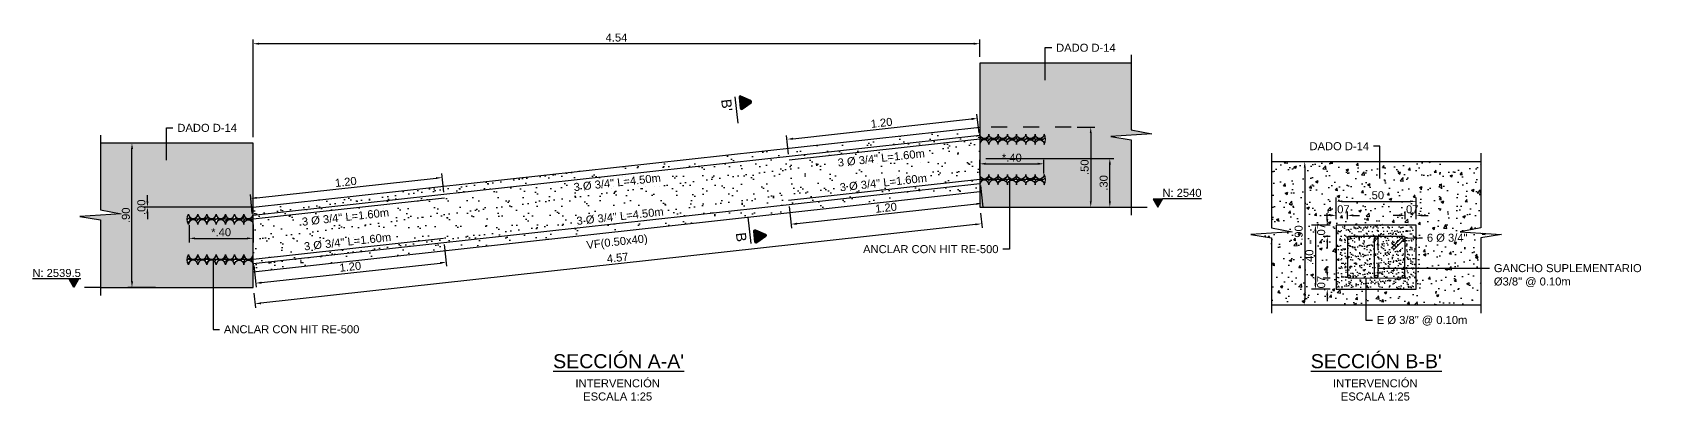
# Model space of a CAD drawing. Header units: millimetres. Extents: x 569 to 667, y -103 to 12.
# Drawn here: x 646.31 to 656.42, y -98.51 to -96.21 of the extents above; entities that cross this region are included whole.
import ezdxf
from ezdxf.enums import TextEntityAlignment as Align

# ---------------------------------------------------------------- set-up
doc = ezdxf.new("R2010")
doc.units = ezdxf.units.MM
doc.header["$LTSCALE"] = 0.0003
doc.header["$PDMODE"] = 2
doc.header["$PDSIZE"] = -3
doc.linetypes.add('HIDDEN', pattern=[9.525, 6.35, -3.175])
for name, color, linetype in [('EE-2', 4, 'Continuous'), ('EE-REFUERZO', 210, 'Continuous'), ('EE-TEXTO 1', 4, 'Continuous'), ('EE-TEXTO 2', 2, 'Continuous'), ('P1', 1, 'Continuous'), ('SIM-ACHURADO', 8, 'Continuous'), ('SIM-CONCRETO', 4, 'Continuous'), ('SIM-COTAS', 1, 'Continuous'), ('SIM-OCULTAS', 8, 'HIDDEN'), ('SIM-REFUERZO', 6, 'Continuous')]:
    doc.layers.add(name, color=color, linetype=linetype)
doc.styles.add('ARIAL EE', font='arial.ttf')
doc.dimstyles.new('RE - STANDAR', dxfattribs={"dimtxt": 0.002, "dimasz": 0.0015, "dimexe": 0.001, "dimexo": 0.0015, "dimgap": 0.0005, "dimtad": 1, "dimzin": 4, "dimdsep": 46, "dimtxsty": 'ARIAL EE', "dimcen": 0, "dimclrd": 1, "dimclre": 1, "dimclrt": 2, "dimadec": 0, "dimazin": 0, "dimtfac": 1, "dimtix": 1, "dimtofl": 0, "dimtmove": 1, "dimatfit": 2, "dimfxl": 0.0015, "dimtolj": 1, "dimtzin": 4, "dimlwd": -1, "dimlwe": -1, "dimarcsym": 2})

# ---------------------------------------------------------------- blocks, each defined once
blk = doc.blocks.new('*D101')
at = {"layer": 'DEFPOINTS', "color": 0, "transparency": 16777216}
for p in [(648.884, -97.496), (647.694, -97.627), (648.9, -97.643)]:
    blk.add_point(p, dxfattribs=at)
at = {"layer": 'SIM-COTAS', "color": 1, "transparency": 16777216}
for p, q in [((648.888, -97.533), (648.903, -97.668)), ((647.698, -97.664), (647.713, -97.799)), ((647.747, -97.77), (648.863, -97.648))]:
    blk.add_line(p, q, dxfattribs=at)
for points in [[(648.862, -97.641), (648.863, -97.654), (648.9, -97.643)], [(647.746, -97.764), (647.748, -97.777), (647.71, -97.774)]]:
    blk.add_solid(points, dxfattribs=at)
at = {"layer": 'SIM-COTAS', "color": 2, "transparency": 16777216, "insert": (648.301, -97.671), "char_height": 0.05, "attachment_point": 5, "rotation": 6.2848, "style": 'ARIAL EE'}
blk.add_mtext('\\A1;1.20', dxfattribs=at)
blk = doc.blocks.new('*D102')
at = {"layer": 'DEFPOINTS', "color": 0, "transparency": 16777216}
for p in [(648.875, -97.114), (648.889, -97.243), (647.694, -97.375)]:
    blk.add_point(p, dxfattribs=at)
at = {"layer": 'SIM-COTAS', "color": 1, "transparency": 16777216}
for p, q in [((648.885, -97.206), (648.872, -97.089)), ((647.717, -97.241), (648.837, -97.118)), ((647.689, -97.338), (647.677, -97.22))]:
    blk.add_line(p, q, dxfattribs=at)
for points in [[(648.837, -97.112), (648.838, -97.124), (648.875, -97.114)], [(647.716, -97.235), (647.717, -97.247), (647.679, -97.245)]]:
    blk.add_solid(points, dxfattribs=at)
at = {"layer": 'SIM-COTAS', "color": 2, "transparency": 16777216, "insert": (648.273, -97.142), "char_height": 0.05, "attachment_point": 5, "rotation": 6.2776, "style": 'ARIAL EE'}
blk.add_mtext('\\A1;1.20', dxfattribs=at)
blk = doc.blocks.new('*D103')
at = {"layer": 'DEFPOINTS', "color": 0, "transparency": 16777216}
for p in [(652.234, -97.127), (651.038, -97.258), (652.25, -97.275)]:
    blk.add_point(p, dxfattribs=at)
at = {"layer": 'SIM-COTAS', "color": 1, "transparency": 16777216}
for p, q in [((652.238, -97.164), (652.253, -97.3)), ((651.042, -97.296), (651.057, -97.431)), ((651.092, -97.402), (652.213, -97.279))]:
    blk.add_line(p, q, dxfattribs=at)
for points in [[(652.212, -97.273), (652.213, -97.285), (652.25, -97.275)], [(651.091, -97.396), (651.092, -97.409), (651.054, -97.406)]]:
    blk.add_solid(points, dxfattribs=at)
at = {"layer": 'SIM-COTAS', "color": 2, "transparency": 16777216, "insert": (651.648, -97.303), "char_height": 0.05, "attachment_point": 5, "rotation": 6.2776, "style": 'ARIAL EE'}
blk.add_mtext('\\A1;1.20', dxfattribs=at)
blk = doc.blocks.new('*D104')
at = {"layer": 'DEFPOINTS', "color": 0, "transparency": 16777216}
for p in [(652.219, -96.745), (652.234, -96.875), (651.043, -97.006)]:
    blk.add_point(p, dxfattribs=at)
at = {"layer": 'SIM-COTAS', "color": 1, "transparency": 16777216}
for p, q in [((651.066, -96.872), (652.182, -96.749)), ((652.229, -96.838), (652.216, -96.72)), ((651.039, -96.969), (651.026, -96.852))]:
    blk.add_line(p, q, dxfattribs=at)
for points in [[(652.181, -96.743), (652.183, -96.756), (652.219, -96.745)], [(651.066, -96.866), (651.067, -96.878), (651.029, -96.876)]]:
    blk.add_solid(points, dxfattribs=at)
at = {"layer": 'SIM-COTAS', "color": 2, "transparency": 16777216, "insert": (651.62, -96.773), "char_height": 0.05, "attachment_point": 5, "rotation": 6.2848, "style": 'ARIAL EE'}
blk.add_mtext('\\A1;1.20', dxfattribs=at)
blk = doc.blocks.new('*D105')
at = {"layer": 'DEFPOINTS', "color": 0, "transparency": 16777216}
for p in [(647.294, -97.375), (647.694, -97.375), (647.694, -97.494)]:
    blk.add_point(p, dxfattribs=at)
at = {"layer": 'SIM-COTAS', "color": 1, "transparency": 16777216}
for p, q in [((647.294, -97.412), (647.294, -97.519)), ((647.331, -97.494), (647.656, -97.494)), ((647.694, -97.412), (647.694, -97.519))]:
    blk.add_line(p, q, dxfattribs=at)
for points in [[(647.331, -97.488), (647.331, -97.5), (647.294, -97.494)], [(647.656, -97.488), (647.656, -97.5), (647.694, -97.494)]]:
    blk.add_solid(points, dxfattribs=at)
at = {"layer": 'SIM-COTAS', "color": 2, "transparency": 16777216, "insert": (647.494, -97.456), "char_height": 0.05, "attachment_point": 5, "style": 'ARIAL EE'}
blk.add_mtext('\\A1;*.40', dxfattribs=at)
blk = doc.blocks.new('*D106')
at = {"layer": 'DEFPOINTS', "color": 0, "transparency": 16777216}
for p in [(652.634, -97.029), (652.234, -97.127), (652.634, -97.127)]:
    blk.add_point(p, dxfattribs=at)
at = {"layer": 'SIM-COTAS', "color": 1, "transparency": 16777216}
for p, q in [((652.234, -97.089), (652.234, -97.004)), ((652.271, -97.029), (652.596, -97.029)), ((652.634, -97.089), (652.634, -97.004))]:
    blk.add_line(p, q, dxfattribs=at)
for points in [[(652.271, -97.022), (652.271, -97.035), (652.234, -97.029)], [(652.596, -97.022), (652.596, -97.035), (652.634, -97.029)]]:
    blk.add_solid(points, dxfattribs=at)
at = {"layer": 'SIM-COTAS', "color": 2, "transparency": 16777216, "insert": (652.434, -96.991), "char_height": 0.05, "attachment_point": 5, "style": 'ARIAL EE'}
blk.add_mtext('\\A1;*.40', dxfattribs=at)
blk = doc.blocks.new('*D107')
at = {"layer": 'DEFPOINTS', "color": 0, "transparency": 16777216}
for p in [(652.805, -96.8), (652.805, -97.3), (652.927, -97.3)]:
    blk.add_point(p, dxfattribs=at)
at = {"layer": 'SIM-COTAS', "color": 1, "transparency": 16777216}
for p, q in [((652.843, -96.8), (652.952, -96.8)), ((652.927, -96.837), (652.927, -97.262)), ((652.843, -97.3), (652.952, -97.3))]:
    blk.add_line(p, q, dxfattribs=at)
for points in [[(652.921, -96.837), (652.933, -96.837), (652.927, -96.8)], [(652.921, -97.262), (652.933, -97.262), (652.927, -97.3)]]:
    blk.add_solid(points, dxfattribs=at)
at = {"layer": 'SIM-COTAS', "color": 2, "transparency": 16777216, "insert": (652.889, -97.05), "char_height": 0.05, "attachment_point": 5, "rotation": 90, "style": 'ARIAL EE'}
blk.add_mtext('\\A1;.50', dxfattribs=at)
blk = doc.blocks.new('*D108')
at = {"layer": 'DEFPOINTS', "color": 0, "transparency": 16777216}
for p in [(647.034, -97.3), (647.122, -97.3), (647.694, -97.3)]:
    blk.add_point(p, dxfattribs=at)
at = {"layer": 'SIM-COTAS', "color": 1, "transparency": 16777216}
for p, q in [((647.084, -97.3), (647.009, -97.3)), ((647.656, -97.3), (647.009, -97.3)), ((647.034, -97.262), (647.034, -97.225)), ((647.034, -97.337), (647.034, -97.375))]:
    blk.add_line(p, q, dxfattribs=at)
for points in [[(647.027, -97.262), (647.04, -97.262), (647.034, -97.3)], [(647.027, -97.337), (647.04, -97.337), (647.034, -97.3)]]:
    blk.add_solid(points, dxfattribs=at)
at = {"layer": 'SIM-COTAS', "color": 2, "transparency": 16777216, "insert": (646.996, -97.3), "char_height": 0.05, "attachment_point": 5, "rotation": 90, "style": 'ARIAL EE'}
blk.add_mtext('\\A1;.00', dxfattribs=at)
blk = doc.blocks.new('*D109')
at = {"layer": 'DEFPOINTS', "color": 0, "transparency": 16777216}
for p in [(646.937, -96.9), (647.122, -96.9), (647.122, -97.8)]:
    blk.add_point(p, dxfattribs=at)
at = {"layer": 'SIM-COTAS', "color": 1, "transparency": 16777216}
for p, q in [((647.084, -96.9), (646.912, -96.9)), ((646.937, -97.762), (646.937, -96.937)), ((647.084, -97.8), (646.912, -97.8))]:
    blk.add_line(p, q, dxfattribs=at)
for points in [[(646.931, -96.937), (646.944, -96.937), (646.937, -96.9)], [(646.931, -97.762), (646.944, -97.762), (646.937, -97.8)]]:
    blk.add_solid(points, dxfattribs=at)
at = {"layer": 'SIM-COTAS', "color": 2, "transparency": 16777216, "insert": (646.899, -97.35), "char_height": 0.05, "attachment_point": 5, "rotation": 90, "style": 'ARIAL EE'}
blk.add_mtext('\\A1;.90', dxfattribs=at)
blk = doc.blocks.new('*D110')
at = {"layer": 'DEFPOINTS', "color": 0, "transparency": 16777216}
for p in [(652.234, -96.996), (653.046, -96.996), (652.805, -97.3)]:
    blk.add_point(p, dxfattribs=at)
at = {"layer": 'SIM-COTAS', "color": 1, "transparency": 16777216}
for p, q in [((652.271, -96.996), (653.071, -96.996)), ((653.046, -97.262), (653.046, -97.034)), ((652.843, -97.3), (653.071, -97.3))]:
    blk.add_line(p, q, dxfattribs=at)
for points in [[(653.04, -97.034), (653.053, -97.034), (653.046, -96.996)], [(653.04, -97.262), (653.053, -97.262), (653.046, -97.3)]]:
    blk.add_solid(points, dxfattribs=at)
at = {"layer": 'SIM-COTAS', "color": 2, "transparency": 16777216, "insert": (653.008, -97.148), "char_height": 0.05, "attachment_point": 5, "rotation": 90, "style": 'ARIAL EE'}
blk.add_mtext('\\A1;.30', dxfattribs=at)
blk = doc.blocks.new('*D111')
at = {"layer": 'DEFPOINTS', "color": 0, "transparency": 16777216}
for p in [(652.234, -97.3), (647.694, -97.8), (647.705, -97.903)]:
    blk.add_point(p, dxfattribs=at)
at = {"layer": 'SIM-COTAS', "color": 1, "transparency": 16777216}
for p, q in [((652.238, -97.337), (652.248, -97.428)), ((652.208, -97.407), (647.742, -97.899)), ((647.698, -97.837), (647.708, -97.928))]:
    blk.add_line(p, q, dxfattribs=at)
for points in [[(652.207, -97.401), (652.208, -97.413), (652.245, -97.403)], [(647.741, -97.893), (647.743, -97.905), (647.705, -97.903)]]:
    blk.add_solid(points, dxfattribs=at)
at = {"layer": 'SIM-COTAS', "color": 2, "transparency": 16777216, "insert": (649.971, -97.615), "char_height": 0.05, "attachment_point": 5, "rotation": 6.2848, "style": 'ARIAL EE'}
blk.add_mtext('\\A1;4.57', dxfattribs=at)
blk = doc.blocks.new('NIVEL')
blk.add_hatch(color=256).paths.add_polyline_path([(0, 0), (1.15, 2), (-1.15, 2)])
blk.add_lwpolyline([(1.15, 2), (-1.15, 2), (0, 0)], close=True)
at = {"layer": 'EE-TEXTO 2', "style": 'ARIAL EE'}
blk.add_attdef('NIVEL', (1.15, 2.59), '', height=2, dxfattribs=at)
blk = doc.blocks.new('TÍTULO')
at = {"layer": 'EE-TEXTO 1', "style": 'ARIAL EE'}
blk.add_attdef('%%UVISTAENPLANTA', text='', height=3.5, dxfattribs=at).set_placement((-0.54, 3.5), align=Align.CENTER)
at = {"layer": 'EE-TEXTO 2', "style": 'ARIAL EE'}
for tag, p in [('SUBTITULO', (-0.77, -1.27)), ('ESCALA1:100', (-0.32, -5.15))]:
    blk.add_attdef(tag, text='', height=2, dxfattribs=at).set_placement(p, align=Align.CENTER)
blk = doc.blocks.new('ITEM SECCION PEQ.')
h = blk.add_hatch(color=256)
edge = h.paths.add_edge_path()
edge.add_line((-0.28, 2.84), (-1.64, 0.48))
edge.add_arc((-1.36, 0.32), 0.319, 150, 270)
edge.add_line((-1.36, 0), (1.36, 0))
edge.add_arc((1.36, 0.32), 0.319, 270, 390)
edge.add_line((1.64, 0.48), (0.28, 2.84))
edge.add_arc((0, 2.68), 0.319, 30, 150)
blk.add_lwpolyline([(1.64, 0.48), (0.28, 2.84, 0.57735), (-0.28, 2.84), (-1.64, 0.48, 0.57735), (-1.36, 0), (1.36, 0, 0.57735)], format="xyb", close=True)
at = {"layer": 'EE-2'}
blk.add_line((-1.64, -1), (5.01, -1), dxfattribs=at)
at = {"layer": 'EE-TEXTO 1', "style": 'ARIAL EE', "flags": 4}
blk.add_attdef('X', text='', height=2.5, dxfattribs=at).set_placement((0, -3.25), align=Align.MIDDLE_CENTER)
blk = doc.blocks.new('SECCION B-B')
at = {"layer": 'EE-REFUERZO', "transparency": 33554687}
h = blk.add_hatch(color=256, dxfattribs=at)
h.dxf.hatch_style = 1
edge = h.paths.add_edge_path()
edge.add_arc((653.957, -96.932), 0.00953, 0, 360)
edge = h.paths.add_edge_path()
edge.add_arc((654.126, -96.914), 0.00952, 0, 360)
edge = h.paths.add_edge_path()
edge.add_arc((654.296, -96.895), 0.00952, 0, 360)
edge = h.paths.add_edge_path()
edge.add_arc((654.27, -96.655), 0.00952, 0, 360)
edge = h.paths.add_edge_path()
edge.add_arc((654.1, -96.674), 0.00952, 0, 360)
edge = h.paths.add_edge_path()
edge.add_arc((653.931, -96.693), 0.00953, 0, 360)
at = {"layer": 'SIM-ACHURADO', "transparency": 33554687}
h = blk.add_hatch(dxfattribs=at)
h.set_pattern_fill('AR-CONC', color=256, scale=0.00089, angle=6.2848)
h.set_pattern_definition([(56.28478, (-10.28523, -72.532), (0.1627228, 0.003649456), [0.0169545, -0.1864995]), (1.28478, (-10.28523, -72.532), (-0.049792524, 0.165584945), [0.0135636, -0.14920012]), (106.736225, (-10.27167, -72.53169), (0.112930278, 0.169234394), [0.014409108, -0.158500318]), (52.46898, (-10.29018, -72.48706), (0.24390651, -0.01078196), [0.02543175, -0.27974925]), (102.920338, (-10.26985, -72.48795), (0.18591348, 0.24201575), [0.02161367, -0.23775069]), (357.46893, (-10.29018, -72.48706), (0.18591348, 0.24201575), [0.02034537, -0.22379916]), (27.28478, (-10.26647, -72.49582), (0.144089397, -0.075697457), [0.0169545, -0.1864995]), (332.28478, (-10.26647, -72.49582), (0.03672807, 0.16896338), [0.0135636, -0.1491996]), (77.736225, (-10.25446, -72.50212), (0.180817467, 0.093265923), [0.014409108, -0.158500044]), (43.78478, (-10.28523, -72.531996), (-0.0055057377, 0.0751026315), [0, -0.14739112, 0, -0.1514602, 0, -0.14976475]), (13.78478, (-10.28523, -72.531996), (0.049351645, 0.095135004), [0, -0.08635492, 0, -0.14400022, 0, -0.05708015]), (333.78478, (-10.335337, -72.537514), (0.120508521, 0.008142454), [0, -0.056515, 0, -0.1763268, 0, -0.2339721]), (323.78478, (-10.35781, -72.53999), (0.128565387, 0.036925585), [0, -0.0734695, 0, -0.11709908, 0, -0.1661541])])
h.paths.add_polyline_path([(654.75, -96.602), (654.875, -96.567), (654.618, -96.578), (654.743, -96.539), (654.698, -96.128), (653.398, -96.271), (653.443, -96.683), (653.574, -96.693), (653.32, -96.739), (653.45, -96.746), (653.496, -97.161), (654.796, -97.018)])
h.paths.add_polyline_path([(654.384, -96.965), (653.887, -97.02), (653.843, -96.622), (654.34, -96.568)], flags=16)
h.paths.add_polyline_path([(654.305, -96.893, -0.48003), (654.296, -96.905), (654.129, -96.923, -0.0549), (654.126, -96.923), (653.959, -96.942, -0.48003), (653.947, -96.932), (653.921, -96.695, -0.48003), (653.931, -96.683), (654.098, -96.665, -0.0549), (654.1, -96.665), (654.267, -96.646, -0.48003), (654.279, -96.655)], flags=0)
h.paths.add_polyline_path([(654.014, -96.468), (654.136, -96.454), (654.124, -96.352), (654.003, -96.365)], flags=24)
h.paths.add_polyline_path([(653.81, -96.579), (653.932, -96.565), (653.92, -96.463), (653.799, -96.476)], flags=24)
h.paths.add_polyline_path([(654.238, -96.532), (654.359, -96.518), (654.348, -96.416), (654.226, -96.429)], flags=24)
h.paths.add_polyline_path([(653.812, -96.724), (653.798, -96.603), (653.696, -96.614), (653.709, -96.735)], flags=24)
h.paths.add_polyline_path([(653.848, -97.052), (653.834, -96.931), (653.732, -96.942), (653.745, -97.063)], flags=24)
h.paths.add_polyline_path([(653.756, -96.896), (653.743, -96.775), (653.64, -96.786), (653.654, -96.907)], flags=24)
h = blk.add_hatch(dxfattribs=at)
h.set_pattern_fill('AR-SAND', color=256, scale=0.00089, angle=6.28478)
h.paths.add_polyline_path([(654.34, -96.568), (653.843, -96.622), (653.887, -97.02), (654.384, -96.965)])
h.paths.add_polyline_path([(653.958, -96.942, 0.411471), (653.966, -96.931, 1), (653.947, -96.933, 0.414992)], flags=16)
h.paths.add_polyline_path([(653.921, -96.694, -1), (653.94, -96.692, -1)], flags=16)
h.paths.add_polyline_path([(654.136, -96.913, -1), (654.117, -96.915, -1)], flags=16)
h.paths.add_polyline_path([(654.091, -96.675, -1), (654.11, -96.673, -1)], flags=16)
h.paths.add_polyline_path([(654.279, -96.654, -1), (654.26, -96.656, -1)], flags=16)
h.paths.add_polyline_path([(654.305, -96.894, -1), (654.286, -96.896, -1)], flags=16)
at = {"layer": 'EE-REFUERZO', "transparency": 33554687}
for p, q in [((654.116, -96.915), (654.09, -96.675)), ((654.11, -96.673), (654.119, -96.747)), ((654.262, -96.649), (654.2, -96.727)), ((654.277, -96.661), (654.214, -96.739)), ((654.128, -96.838), (654.137, -96.913))]:
    blk.add_line(p, q, dxfattribs=at)
blk.add_lwpolyline([(654.268, -96.646), (653.93, -96.683, 0.414214), (653.921, -96.694), (653.948, -96.933, 0.414214), (653.958, -96.942), (654.297, -96.904, 0.414214), (654.305, -96.894), (654.279, -96.654, 0.414214)], format="xyb", close=True, dxfattribs=at)
for centre, radius in [((653.931, -96.693), 0.00953), ((654.1, -96.674), 0.00952), ((654.27, -96.655), 0.00952), ((654.296, -96.895), 0.00952), ((653.957, -96.932), 0.00953), ((654.126, -96.914), 0.00952)]:
    blk.add_circle(centre, radius, dxfattribs=at)
for centre, start, end in [((654.1, -96.674), 6.2848, 186.2848), ((654.126, -96.914), 186.2848, 6.2848)]:
    blk.add_arc(centre, 0.0103, start, end, dxfattribs=at)
at = {"layer": 'P1', "transparency": 33554687}
for points in [[(654.692, -96.076), (654.743, -96.539), (654.618, -96.578), (654.875, -96.567), (654.75, -96.602), (654.801, -97.07)], [(653.392, -96.219), (653.443, -96.683), (653.574, -96.693), (653.32, -96.739), (653.45, -96.746), (653.502, -97.213)]]:
    blk.add_lwpolyline(points, dxfattribs=at)
at = {"layer": 'SIM-CONCRETO', "transparency": 33554687}
for p, q in [((653.398, -96.271), (654.698, -96.128)), ((653.496, -97.161), (654.796, -97.018))]:
    blk.add_line(p, q, dxfattribs=at)
at = {"layer": 'SIM-CONCRETO', "color": 7, "transparency": 33554687}
blk.add_lwpolyline([(654.34, -96.568), (653.843, -96.622), (653.887, -97.02), (654.384, -96.965)], close=True, dxfattribs=at)
blk = doc.blocks.new('*D114')
at = {"layer": 'DEFPOINTS', "color": 0, "transparency": 16777216}
for p in [(654.961, -97.263), (654.461, -97.412), (654.961, -97.412)]:
    blk.add_point(p, dxfattribs=at)
at = {"layer": 'SIM-CONCRETO', "color": 1, "transparency": 16777216}
for p, q in [((654.461, -97.374), (654.461, -97.238)), ((654.498, -97.263), (654.923, -97.263)), ((654.961, -97.374), (654.961, -97.238))]:
    blk.add_line(p, q, dxfattribs=at)
for points in [[(654.498, -97.257), (654.498, -97.269), (654.461, -97.263)], [(654.923, -97.257), (654.923, -97.269), (654.961, -97.263)]]:
    blk.add_solid(points, dxfattribs=at)
at = {"layer": 'SIM-CONCRETO', "color": 2, "transparency": 16777216, "insert": (654.711, -97.225), "char_height": 0.05, "attachment_point": 5, "style": 'ARIAL EE'}
blk.add_mtext('\\A1;.50', dxfattribs=at)
blk = doc.blocks.new('*D115')
at = {"layer": 'DEFPOINTS', "color": 0, "transparency": 16777216}
for p in [(654.531, -97.351), (654.461, -97.412), (654.531, -97.412)]:
    blk.add_point(p, dxfattribs=at)
at = {"layer": 'SIM-CONCRETO', "color": 1, "transparency": 16777216}
for p, q in [((654.423, -97.351), (654.386, -97.351)), ((654.461, -97.374), (654.461, -97.326)), ((654.531, -97.374), (654.531, -97.326)), ((654.568, -97.351), (654.606, -97.351))]:
    blk.add_line(p, q, dxfattribs=at)
for points in [[(654.423, -97.344), (654.423, -97.357), (654.461, -97.351)], [(654.568, -97.344), (654.568, -97.357), (654.531, -97.351)]]:
    blk.add_solid(points, dxfattribs=at)
at = {"layer": 'SIM-CONCRETO', "color": 2, "transparency": 16777216, "insert": (654.496, -97.313), "char_height": 0.05, "attachment_point": 5, "style": 'ARIAL EE'}
blk.add_mtext('\\A1;.07', dxfattribs=at)
blk = doc.blocks.new('*D116')
at = {"layer": 'DEFPOINTS', "color": 0, "transparency": 16777216}
for p in [(654.891, -97.351), (654.891, -97.412), (654.961, -97.412)]:
    blk.add_point(p, dxfattribs=at)
at = {"layer": 'SIM-CONCRETO', "color": 1, "transparency": 16777216}
for p, q in [((654.853, -97.351), (654.816, -97.351)), ((654.891, -97.374), (654.891, -97.326)), ((654.961, -97.374), (654.961, -97.326)), ((654.998, -97.351), (655.036, -97.351))]:
    blk.add_line(p, q, dxfattribs=at)
for points in [[(654.853, -97.344), (654.853, -97.357), (654.891, -97.351)], [(654.998, -97.344), (654.998, -97.357), (654.961, -97.351)]]:
    blk.add_solid(points, dxfattribs=at)
at = {"layer": 'SIM-CONCRETO', "color": 2, "transparency": 16777216, "insert": (654.926, -97.313), "char_height": 0.05, "attachment_point": 5, "style": 'ARIAL EE'}
blk.add_mtext('\\A1;.07', dxfattribs=at)
blk = doc.blocks.new('*D117')
at = {"layer": 'DEFPOINTS', "color": 0, "transparency": 16777216}
for p in [(654.405, -97.482), (654.461, -97.412), (654.461, -97.482)]:
    blk.add_point(p, dxfattribs=at)
at = {"layer": 'SIM-CONCRETO', "color": 1, "transparency": 16777216}
for p, q in [((654.405, -97.374), (654.405, -97.337)), ((654.423, -97.412), (654.38, -97.412)), ((654.423, -97.482), (654.38, -97.482)), ((654.405, -97.519), (654.405, -97.557))]:
    blk.add_line(p, q, dxfattribs=at)
for points in [[(654.398, -97.374), (654.411, -97.374), (654.405, -97.412)], [(654.398, -97.519), (654.411, -97.519), (654.405, -97.482)]]:
    blk.add_solid(points, dxfattribs=at)
at = {"layer": 'SIM-CONCRETO', "color": 2, "transparency": 16777216, "insert": (654.367, -97.447), "char_height": 0.05, "attachment_point": 5, "rotation": 90, "style": 'ARIAL EE'}
blk.add_mtext('\\A1;.07', dxfattribs=at)
blk = doc.blocks.new('*D118')
at = {"layer": 'DEFPOINTS', "color": 0, "transparency": 16777216}
for p in [(654.405, -97.742), (654.461, -97.742), (654.461, -97.812)]:
    blk.add_point(p, dxfattribs=at)
at = {"layer": 'SIM-CONCRETO', "color": 1, "transparency": 16777216}
for p, q in [((654.405, -97.704), (654.405, -97.667)), ((654.423, -97.742), (654.38, -97.742)), ((654.423, -97.812), (654.38, -97.812)), ((654.405, -97.849), (654.405, -97.887))]:
    blk.add_line(p, q, dxfattribs=at)
for points in [[(654.398, -97.704), (654.411, -97.704), (654.405, -97.742)], [(654.398, -97.849), (654.411, -97.849), (654.405, -97.812)]]:
    blk.add_solid(points, dxfattribs=at)
at = {"layer": 'SIM-CONCRETO', "color": 2, "transparency": 16777216, "insert": (654.367, -97.777), "char_height": 0.05, "attachment_point": 5, "rotation": 90, "style": 'ARIAL EE'}
blk.add_mtext('\\A1;.07', dxfattribs=at)
blk = doc.blocks.new('*D119')
at = {"layer": 'DEFPOINTS', "color": 0, "transparency": 16777216}
for p in [(654.461, -97.412), (654.331, -97.812), (654.461, -97.812)]:
    blk.add_point(p, dxfattribs=at)
at = {"layer": 'SIM-CONCRETO', "color": 1, "transparency": 16777216}
for p, q in [((654.423, -97.412), (654.306, -97.412)), ((654.331, -97.449), (654.331, -97.774)), ((654.423, -97.812), (654.306, -97.812))]:
    blk.add_line(p, q, dxfattribs=at)
for points in [[(654.324, -97.449), (654.337, -97.449), (654.331, -97.412)], [(654.324, -97.774), (654.337, -97.774), (654.331, -97.812)]]:
    blk.add_solid(points, dxfattribs=at)
at = {"layer": 'SIM-CONCRETO', "color": 2, "transparency": 16777216, "insert": (654.293, -97.612), "char_height": 0.05, "attachment_point": 5, "rotation": 90, "style": 'ARIAL EE'}
blk.add_mtext('\\A1;.40', dxfattribs=at)
blk = doc.blocks.new('*D120')
at = {"layer": 'DEFPOINTS', "color": 0, "transparency": 16777216}
for p in [(654.22, -97.014), (654.22, -97.909), (654.264, -97.909)]:
    blk.add_point(p, dxfattribs=at)
at = {"layer": 'SIM-CONCRETO', "color": 1, "transparency": 16777216}
for p, q in [((654.258, -97.014), (654.289, -97.014)), ((654.264, -97.052), (654.264, -97.871)), ((654.258, -97.909), (654.289, -97.909))]:
    blk.add_line(p, q, dxfattribs=at)
for points in [[(654.258, -97.052), (654.27, -97.052), (654.264, -97.014)], [(654.258, -97.871), (654.27, -97.871), (654.264, -97.909)]]:
    blk.add_solid(points, dxfattribs=at)
at = {"layer": 'SIM-CONCRETO', "color": 2, "transparency": 16777216, "insert": (654.226, -97.461), "char_height": 0.05, "attachment_point": 5, "rotation": 90, "style": 'ARIAL EE'}
blk.add_mtext('\\A1;.90', dxfattribs=at)
blk = doc.blocks.new('*D136')
at = {"layer": 'DEFPOINTS', "color": 0, "transparency": 16777216}
for p in [(652.234, -96.279), (652.234, -96.4), (647.694, -96.9)]:
    blk.add_point(p, dxfattribs=at)
at = {"layer": 'SIM-COTAS', "color": 1, "transparency": 16777216}
for p, q in [((647.694, -96.862), (647.694, -96.254)), ((647.731, -96.279), (652.196, -96.279)), ((652.234, -96.362), (652.234, -96.254))]:
    blk.add_line(p, q, dxfattribs=at)
for points in [[(647.731, -96.273), (647.731, -96.286), (647.694, -96.279)], [(652.196, -96.273), (652.196, -96.286), (652.234, -96.279)]]:
    blk.add_solid(points, dxfattribs=at)
at = {"layer": 'SIM-COTAS', "color": 2, "transparency": 16777216, "insert": (649.964, -96.241), "char_height": 0.05, "attachment_point": 5, "style": 'ARIAL EE'}
blk.add_mtext('\\A1;4.54', dxfattribs=at)

msp = doc.modelspace()

# ---------------------------------------------------------------- hatches: boundary and pattern name
at = {"layer": 'SIM-ACHURADO', "transparency": 33554687}
h = msp.add_hatch(dxfattribs=at)
h.set_pattern_fill('AR-CONC', color=256, scale=0.00089)
h.paths.add_polyline_path([(647.6935, -96.8997), (646.7402, -96.8997), (646.7402, -97.316), (646.8687, -97.3411), (646.6117, -97.3582), (646.7402, -97.3793), (646.7402, -97.7997), (647.6935, -97.7997), (647.6935, -97.6595, 1), (647.6359, -97.6595, 1), (647.5784, -97.6595, 1), (647.5208, -97.6595, 1), (647.4632, -97.6595, 1), (647.4056, -97.6595, 1), (647.348, -97.6595, 1), (647.2904, -97.6595, -0.2294551), (647.2904, -97.5948, 1), (647.348, -97.5948, 1), (647.4056, -97.5948, 1), (647.4632, -97.5948, 1), (647.5208, -97.5948, 1), (647.5784, -97.5948, 1), (647.6359, -97.5948, 1), (647.6935, -97.5948), (647.6935, -97.4073, 1), (647.6359, -97.4073, 1.0000103), (647.5784, -97.4072, 1.0026283), (647.5208, -97.407, 1), (647.4632, -97.407, 1), (647.4056, -97.407, 1), (647.348, -97.407, 1), (647.2904, -97.407, -0.2294551), (647.2904, -97.3423, 1), (647.348, -97.3423, 1), (647.4056, -97.3423, 1), (647.4632, -97.3423, 1), (647.5208, -97.3423, 1), (647.5784, -97.3423, 1), (647.6359, -97.3423, 1), (647.6935, -97.3423)])
h.paths.add_polyline_path([(653.1801, -96.3997), (652.2335, -96.3997), (652.2335, -96.8428, 1), (652.2911, -96.8428, 1), (652.3487, -96.8428, 1), (652.4063, -96.8428, 1), (652.4639, -96.8428, 1), (652.5215, -96.8428, 1), (652.579, -96.8428, 1), (652.6366, -96.8428, -0.2294551), (652.6366, -96.9075, 1), (652.579, -96.9075, 1), (652.5215, -96.9075, 1), (652.4639, -96.9075, 1), (652.4063, -96.9075, 1), (652.3487, -96.9075, 1), (652.2911, -96.9075, 1), (652.2335, -96.9075), (652.2335, -97.0948, 1), (652.2911, -97.0948, 1), (652.3487, -97.0948, 1), (652.4063, -97.0948, 1), (652.4639, -97.0948, 1), (652.5215, -97.0948, 1), (652.579, -97.0948, 1), (652.6366, -97.0948, -0.2294551), (652.6366, -97.1595, 1), (652.579, -97.1595, 1), (652.5215, -97.1595, 1), (652.4639, -97.1595, 1), (652.4063, -97.1595, 1), (652.3487, -97.1595, 1), (652.2911, -97.1595, 1), (652.2335, -97.1595), (652.2335, -97.2997), (653.1801, -97.2997), (653.1801, -96.8793), (653.0516, -96.8582), (653.3086, -96.8411), (653.1801, -96.816)])
h = msp.add_hatch(dxfattribs=at)
h.set_pattern_fill('AR-SAND', color=256, scale=0.0024)
h.paths.add_polyline_path([(652.2335, -96.85), (647.6935, -97.35), (647.6935, -97.6515), (652.2335, -97.1515)])
h.paths.add_polyline_path([(652.2335, -96.85), (652.2335, -96.7997), (647.6935, -97.2997), (647.6935, -97.35)])
h.paths.add_polyline_path([(652.2335, -97.2021), (652.2335, -97.1515), (647.6935, -97.6515), (647.6935, -97.7021)])
h.paths.add_polyline_path([(651.3407, -97.0752), (651.9093, -97.0126), (651.898, -96.9102), (651.3294, -96.9728)], flags=24)
h.paths.add_polyline_path([(651.3534, -97.2291), (651.9221, -97.1665), (651.9108, -97.0641), (651.3421, -97.1267)], flags=24)
h.paths.add_polyline_path([(647.9935, -97.4438), (648.5621, -97.3812), (648.5508, -97.2788), (647.9822, -97.3414)], flags=24)
h.paths.add_polyline_path([(648.0062, -97.5977), (648.5748, -97.5351), (648.5636, -97.4327), (647.9949, -97.4953)], flags=24)
h.paths.add_polyline_path([(649.7086, -97.4389), (650.2772, -97.3763), (650.2659, -97.2739), (649.6973, -97.3365)], flags=24)
h.paths.add_polyline_path([(649.6912, -97.228), (650.2599, -97.1653), (650.2486, -97.0629), (649.6799, -97.1255)], flags=24)
h = msp.add_hatch(dxfattribs=at)
h.set_pattern_fill('ANSI31', color=256, scale=0.005)
h.set_pattern_definition([(45, (6.830316, 5.197685), (-0.01122532015, 0.01122532015), [])])
h.paths.add_polyline_path([(652.579, -96.8428, -1), (652.5215, -96.8428, -1), (652.4639, -96.8428, -1), (652.4063, -96.8428, -1), (652.3487, -96.8428, -1), (652.2911, -96.8428, -1), (652.2335, -96.8428), (652.2335, -96.9075, -1), (652.2911, -96.9075, -1), (652.3487, -96.9075, -1), (652.4063, -96.9075, -1), (652.4639, -96.9075, -1), (652.5215, -96.9075, -1), (652.579, -96.9075, -1), (652.6366, -96.9075, 0.2294551), (652.6366, -96.8428, -1)])
h = msp.add_hatch(dxfattribs=at)
h.set_pattern_fill('ANSI31', color=256, scale=0.005)
h.set_pattern_definition([(45, (6.830316, 4.94572), (-0.01122532015, 0.01122532015), [])])
h.paths.add_polyline_path([(652.579, -97.0948, -1), (652.5215, -97.0948, -1), (652.4639, -97.0948, -1), (652.4063, -97.0948, -1), (652.3487, -97.0948, -1), (652.2911, -97.0948, -1), (652.2335, -97.0948), (652.2335, -97.1595, -1), (652.2911, -97.1595, -1), (652.3487, -97.1595, -1), (652.4063, -97.1595, -1), (652.4639, -97.1595, -1), (652.5215, -97.1595, -1), (652.579, -97.1595, -1), (652.6366, -97.1595, 0.2294551), (652.6366, -97.0948, -1)])
h = msp.add_hatch(dxfattribs=at)
h.set_pattern_fill('ANSI31', color=256, scale=0.005)
h.set_pattern_definition([(45, (2.290316, 4.698139), (-0.01122532015, 0.01122532015), [])])
h.paths.add_polyline_path([(647.348, -97.3423, 1), (647.4056, -97.3423, 1), (647.4632, -97.3423, 1), (647.5208, -97.3423, 1), (647.5784, -97.3423, 1), (647.6359, -97.3423, 1), (647.6935, -97.3423), (647.6935, -97.407, 1), (647.6359, -97.407, 1), (647.5784, -97.407, 1), (647.5208, -97.407, 1), (647.4632, -97.407, 1), (647.4056, -97.407, 1), (647.348, -97.407, 1), (647.2904, -97.407, -0.2294551), (647.2904, -97.3423, 1)])
h = msp.add_hatch(dxfattribs=at)
h.set_pattern_fill('ANSI31', color=256, scale=0.005)
h.set_pattern_definition([(45, (2.290316, 4.44572), (-0.01122532015, 0.01122532015), [])])
h.paths.add_polyline_path([(647.348, -97.5948, 1), (647.4056, -97.5948, 1), (647.4632, -97.5948, 1), (647.5208, -97.5948, 1), (647.5784, -97.5948, 1), (647.6359, -97.5948, 1), (647.6935, -97.5948), (647.6935, -97.6595, 1), (647.6359, -97.6595, 1), (647.5784, -97.6595, 1), (647.5208, -97.6595, 1), (647.4632, -97.6595, 1), (647.4056, -97.6595, 1), (647.348, -97.6595, 1), (647.2904, -97.6595, -0.2294551), (647.2904, -97.5948, 1)])

# ---------------------------------------------------------------- linework, layer by layer
at = {"layer": 'P1', "transparency": 33554687}
for points in [[(653.1801, -96.3497), (653.1801, -96.816), (653.3086, -96.8411), (653.0516, -96.8582), (653.1801, -96.8793), (653.1801, -97.3497)], [(646.7402, -96.8497), (646.7402, -97.316), (646.8687, -97.3411), (646.6117, -97.3582), (646.7402, -97.3793), (646.7402, -97.8497)]]:
    msp.add_lwpolyline(points, dxfattribs=at)
at = {"layer": 'SIM-CONCRETO', "color": 7, "transparency": 33554687}
for p, q in [((647.6935, -97.2997), (652.2335, -96.7997)), ((647.6935, -97.7021), (652.2335, -97.2021))]:
    msp.add_line(p, q, dxfattribs=at)
at = {"layer": 'SIM-CONCRETO', "transparency": 33554687}
for points in [[(653.1801, -96.3997), (652.2335, -96.3997), (652.2335, -97.2997), (653.1801, -97.2997)], [(646.7402, -97.7997), (647.6935, -97.7997), (647.6935, -96.8997), (646.7402, -96.8997)]]:
    msp.add_lwpolyline(points, dxfattribs=at)
at = {"layer": 'SIM-CONCRETO', "color": 7, "transparency": 33554687}
for points in [[(652.3487, -96.9075, -1), (652.4063, -96.9075, -1), (652.4639, -96.9075, -1), (652.5215, -96.9075, -1), (652.579, -96.9075, -1), (652.6366, -96.9075, 0.2294551), (652.6366, -96.8428, -1), (652.579, -96.8428, -1), (652.5215, -96.8428, -1), (652.4639, -96.8428, -1), (652.4063, -96.8428, -1), (652.3487, -96.8428, -1), (652.2911, -96.8428, -1), (652.2335, -96.8428)], [(652.3487, -96.9075, 1), (652.2911, -96.9075, 1), (652.2335, -96.9075)], [(652.3487, -97.1595, -1), (652.4063, -97.1595, -1), (652.4639, -97.1595, -1), (652.5215, -97.1595, -1), (652.579, -97.1595, -1), (652.6366, -97.1595, 0.2294551), (652.6366, -97.0948, -1), (652.579, -97.0948, -1), (652.5215, -97.0948, -1), (652.4639, -97.0948, -1), (652.4063, -97.0948, -1), (652.3487, -97.0948, -1), (652.2911, -97.0948, -1), (652.2335, -97.0948)], [(652.3487, -97.1595, 1), (652.2911, -97.1595, 1), (652.2335, -97.1595)], [(647.5784, -97.407, 1), (647.5208, -97.407, 1), (647.4632, -97.407, 1), (647.4056, -97.407, 1), (647.348, -97.407, 1), (647.2904, -97.407, -0.2294551), (647.2904, -97.3423, 1), (647.348, -97.3423, 1), (647.4056, -97.3423, 1), (647.4632, -97.3423, 1), (647.5208, -97.3423, 1), (647.5784, -97.3423, 1), (647.6359, -97.3423, 1), (647.6935, -97.3423)], [(647.5784, -97.4073, -1), (647.6359, -97.4073, -1), (647.6935, -97.4073)], [(647.5784, -97.6595, 1), (647.5208, -97.6595, 1), (647.4632, -97.6595, 1), (647.4056, -97.6595, 1), (647.348, -97.6595, 1), (647.2904, -97.6595, -0.2294551), (647.2904, -97.5948, 1), (647.348, -97.5948, 1), (647.4056, -97.5948, 1), (647.4632, -97.5948, 1), (647.5208, -97.5948, 1), (647.5784, -97.5948, 1), (647.6359, -97.5948, 1), (647.6935, -97.5948)], [(647.5784, -97.6595, -1), (647.6359, -97.6595, -1), (647.6935, -97.6595)]]:
    msp.add_lwpolyline(points, format="xyb", dxfattribs=at)
at = {"layer": 'SIM-OCULTAS', "transparency": 33554687}
for p, q in [((652.8054, -96.7997), (652.2335, -96.7997)), ((647.6935, -97.2997), (647.1217, -97.2997)), ((653.1801, -97.2997), (653.3459, -97.2997)), ((646.7402, -97.7997), (646.5744, -97.7997))]:
    msp.add_line(p, q, dxfattribs=at)
at = {"layer": 'SIM-REFUERZO', "transparency": 33554687}
for p, q in [((647.6935, -97.35), (652.2335, -96.85)), ((647.6935, -97.6515), (652.2335, -97.1515))]:
    msp.add_line(p, q, dxfattribs=at)
for points in [[(652.6335, -96.875), (652.2335, -96.8751), (651.0435, -97.0062)], [(652.6335, -97.1268), (652.2335, -97.1268), (651.038, -97.2583)], [(648.8891, -97.2435), (647.6935, -97.375), (647.2935, -97.375)], [(648.8836, -97.4956), (647.6935, -97.6267), (647.2935, -97.6268)]]:
    msp.add_lwpolyline(points, dxfattribs=at)

# ---------------------------------------------------------------- block references
at = {"layer": 'EE-TEXTO 1', "transparency": 33554687}
ref = msp.add_blockref('TÍTULO', (649.9906, -98.3917), dxfattribs=dict(at, xscale=0.025, yscale=0.025, zscale=0.025))
ref.add_attrib('ESCALA1:100', 'ESCALA 1:25', dxfattribs={"layer": 'EE-TEXTO 2', "height": 0.05, "style": 'ARIAL EE'}).set_placement((649.9715, -98.5059), align=Align.CENTER)
ref.add_attrib('SUBTITULO', 'INTERVENCIÓN', dxfattribs={"layer": 'EE-TEXTO 2', "height": 0.05, "style": 'ARIAL EE'}).set_placement((649.9715, -98.4235), align=Align.CENTER)
ref.add_attrib('%%UVISTAENPLANTA', "%%USECCIÓN A-A'", dxfattribs={"height": 0.0875, "style": 'ARIAL EE'}).set_placement((649.9771, -98.3043), align=Align.CENTER)
ref = msp.add_blockref('TÍTULO', (654.7242, -98.3917), dxfattribs=dict(at, xscale=0.025, yscale=0.025, zscale=0.025))
ref.add_attrib('ESCALA1:100', 'ESCALA 1:25', dxfattribs={"layer": 'EE-TEXTO 2', "height": 0.05, "style": 'ARIAL EE'}).set_placement((654.705, -98.5059), align=Align.CENTER)
ref.add_attrib('SUBTITULO', 'INTERVENCIÓN', dxfattribs={"layer": 'EE-TEXTO 2', "height": 0.05, "style": 'ARIAL EE'}).set_placement((654.705, -98.4235), align=Align.CENTER)
ref.add_attrib('%%UVISTAENPLANTA', "%%USECCIÓN B-B'", dxfattribs={"height": 0.0875, "style": 'ARIAL EE'}).set_placement((654.7106, -98.3043), align=Align.CENTER)
at = {"layer": 'SIM-CONCRETO', "transparency": 33554687, "rotation": 353.715220015838}
msp.add_blockref('SECCION B-B', (15.1246, 70.2064), dxfattribs=at)
at = {"layer": 'SIM-COTAS', "transparency": 33554687}
ref = msp.add_blockref('ITEM SECCION PEQ.', (650.7333, -96.6481), dxfattribs=dict(at, xscale=0.025, yscale=0.025, zscale=0.025, rotation=276.284779984165))
ref.add_attrib('X', "B'", dxfattribs={"layer": 'EE-TEXTO 1', "height": 0.0625, "rotation": 276.28478, "style": 'ARIAL EE'}).set_placement((650.6531, -96.6625), align=Align.MIDDLE_CENTER)
at = {"layer": 'SIM-COTAS', "transparency": 33554687, "xscale": 0.025, "yscale": 0.025, "zscale": 0.025}
msp.add_blockref('NIVEL', (653.3459, -97.2997), dxfattribs=at).add_auto_attribs({'NIVEL': '%%UN: 2540'})
at = {"layer": 'SIM-COTAS', "transparency": 33554687}
ref = msp.add_blockref('ITEM SECCION PEQ.', (650.8252, -97.4831), dxfattribs=dict(at, xscale=-0.02499999999999999, yscale=0.02499999999999999, zscale=0.025, rotation=276.2622302261496))
ref.add_attrib('X', 'B', dxfattribs={"layer": 'EE-TEXTO 1', "height": 0.0625, "rotation": 276.26223, "style": 'ARIAL EE'}).set_placement((650.7438, -97.4865), align=Align.MIDDLE_CENTER)
ref = msp.add_blockref('NIVEL', (646.5744, -97.7997), dxfattribs=dict(at, xscale=-0.025, yscale=0.025, zscale=0.025))
ref.add_attrib('NIVEL', '%%UN: 2539.5', (646.3147, -97.735), dxfattribs={"layer": 'EE-TEXTO 2', "height": 0.05, "style": 'ARIAL EE'})

# ---------------------------------------------------------------- texts
at = {"layer": 'SIM-COTAS', "color": 2, "transparency": 33554687, "char_height": 0.05, "width": 1.39251, "style": 'ARIAL EE'}
for s, insert, attachment_point in [('\\A1;DADO D-14', (652.7106, -96.33), 7), ('\\A1;DADO D-14', (647.2206, -96.83), 7), ('\\A1;DADO D-14', (654.6661, -96.9445), 9), ('\\A1;6 %%C {\\H1x;3/4"}', (655.0271, -97.4651), 1), ('\\A1;ANCLAR CON HIT RE-500', (652.3508, -97.5363), 3), ('\\A1;GANCHO SUPLEMENTARIO\\P%%C3/8" @ 0.10m ', (655.4456, -97.6548), 1), ('\\A1;E %%C 3/8" @ 0.10m', (654.7144, -97.9784), 1), ('\\A1;ANCLAR CON HIT RE-500', (647.5116, -98.0363), 1)]:
    msp.add_mtext(s, dxfattribs=dict(at, insert=insert, attachment_point=attachment_point))
at = {"layer": 'SIM-COTAS', "color": 2, "transparency": 33554687, "char_height": 0.05, "attachment_point": 5, "rotation": 6.28478, "style": 'ARIAL EE'}
for s, insert in [('\\A1;3 %%C 3/4" L=1.60m', (651.6181, -96.9931)), ('\\A1;3 %%C 3/4" L=4.50m', (649.9687, -97.1458)), ('\\A1;3 %%C 3/4" L=1.60m', (651.6313, -97.1469)), ('\\A1;3 %%C 3/4" L=1.60m', (648.2709, -97.3616)), ('\\A1;3 %%C 3/4" L=4.50m', (649.9865, -97.3567)), ('\\A1;3 %%C 3/4" L=1.60m', (648.2841, -97.5155)), ('\\A1;VF(0.50x40)', (649.9682, -97.5217))]:
    msp.add_mtext(s, dxfattribs=dict(at, insert=insert))

# ---------------------------------------------------------------- dimensions: what is measured, and where the dimension line sits
at = {"layer": 'SIM-CONCRETO', "transparency": 33554687}
dim = msp.add_linear_dim(base=(654.2638, -97.9087), p1=(654.2203, -97.0141), p2=(654.2203, -97.9087), angle=90, text='.90', dimstyle='RE - STANDAR', dxfattribs=at)
dim.commit()
dim.dimension.update_dxf_attribs({"geometry": '*D120', "text_midpoint": (654.2258, -97.4614)})
for base, p2, picture, middle in [((654.9606, -97.2628), (654.9606, -97.4117), '*D114', (654.7106, -97.2248)), ((654.5306, -97.3507), (654.5306, -97.4117), '*D115', (654.4956, -97.3127))]:
    dim = msp.add_linear_dim(base=base, p1=(654.4606, -97.4117), p2=p2, dimstyle='RE - STANDAR', dxfattribs=at)
    dim.commit()
    dim.dimension.update_dxf_attribs({"geometry": picture, "text_midpoint": middle})
for base, p1, p2, angle, picture, middle in [((654.8906, -97.3507), (654.9606, -97.4117), (654.8906, -97.4117), 180, '*D116', (654.9256, -97.3127)), ((654.4047, -97.4817), (654.4606, -97.4117), (654.4606, -97.4817), 90, '*D117', (654.3666, -97.4467)), ((654.3306, -97.8117), (654.4606, -97.4117), (654.4606, -97.8117), 90, '*D119', (654.2925, -97.6117)), ((654.4047, -97.7417), (654.4606, -97.8117), (654.4606, -97.7417), 270, '*D118', (654.3666, -97.7767))]:
    dim = msp.add_linear_dim(base=base, p1=p1, p2=p2, angle=angle, dimstyle='RE - STANDAR', dxfattribs=at)
    dim.commit()
    dim.dimension.update_dxf_attribs({"geometry": picture, "text_midpoint": middle})
at = {"layer": 'SIM-COTAS', "transparency": 33554687}
dim = msp.add_linear_dim(base=(652.2335, -96.2793), p1=(647.6935, -96.8997), p2=(652.2335, -96.3997), dimstyle='RE - STANDAR', dxfattribs=at)
dim.commit()
dim.dimension.update_dxf_attribs({"geometry": '*D136', "text_midpoint": (649.9635, -96.2414)})
at = {"layer": 'SIM-COTAS', "color": 3, "transparency": 33554687}
for p1, p2, distance, picture, middle in [((651.0435, -97.0062), (652.2335, -96.8751), 0.1306, '*D104', (651.62, -96.773)), ((647.6935, -97.375), (648.8891, -97.2435), 0.1306, '*D102', (648.2729, -97.1416)), ((651.038, -97.2583), (652.2335, -97.1268), -0.149, '*D103', (651.6479, -97.3029)), ((652.2335, -97.2997), (647.6935, -97.7997), 0.1039, '*D111', (649.9708, -97.6152)), ((647.6935, -97.6267), (648.8836, -97.4956), -0.1487, '*D101', (648.3007, -97.6712))]:
    dim = msp.add_aligned_dim(p1=p1, p2=p2, distance=distance, dimstyle='RE - STANDAR', dxfattribs=at)
    dim.commit()
    dim.dimension.update_dxf_attribs({"geometry": picture, "text_midpoint": middle})
for base, p1, p2, picture, middle in [((652.9271, -97.2997), (652.8054, -96.7997), (652.8054, -97.2997), '*D107', (652.8891, -97.0497)), ((646.9373, -96.8997), (647.1217, -97.7997), (647.1217, -96.8997), '*D109', (646.8993, -97.3497)), ((653.0465, -96.996), (652.8054, -97.2997), (652.2335, -96.996), '*D110', (653.0084, -97.1479)), ((647.033553504, -97.2996876948), (647.1216781318, -97.2996876948), (647.6935333218, -97.2996876948), '*D108', (646.9955248546, -97.2996876948))]:
    dim = msp.add_linear_dim(base=base, p1=p1, p2=p2, angle=90, dimstyle='RE - STANDAR', dxfattribs=at)
    dim.commit()
    dim.dimension.update_dxf_attribs({"geometry": picture, "text_midpoint": middle})
for p1, p2, distance, picture, middle in [((652.2335, -97.1268), (652.6335, -97.1268), 0.0982, '*D106', (652.4335, -96.9906)), ((647.2935, -97.375), (647.6935, -97.375), -0.119, '*D105', (647.4935, -97.456))]:
    dim = msp.add_aligned_dim(p1=p1, p2=p2, distance=distance, text='*<>', dimstyle='RE - STANDAR', dxfattribs=at)
    dim.commit()
    dim.dimension.update_dxf_attribs({"geometry": picture, "text_midpoint": middle})

# ---------------------------------------------------------------- leaders
at = {"layer": 'SIM-COTAS', "transparency": 33554687, "annotation_type": 0, "has_hookline": 1, "hookline_direction": 1, "horizontal_direction": (-1, 0, 0)}
for points, override in [([(652.6426, -96.5068), (652.6426, -96.3039), (652.6833, -96.3039)], {"dimscale": 0, "dimgap": 0.0005, "dimtad": 0, "dimldrblk": 'Dot'}), ([(647.1527, -97.0068), (647.1527, -96.8039), (647.1934, -96.8039)], {"dimscale": 0, "dimgap": 0.0005, "dimtad": 0, "dimldrblk": 'Dot'}), ([(654.8906, -97.4922), (654.9795, -97.4912), (654.9998, -97.4912)], {"dimscale": 0, "dimgap": 0.0005, "dimtad": 0}), ([(647.4436, -97.6267), (647.4437, -98.0625), (647.4844, -98.0625)], {"dimscale": 0, "dimgap": 0.0005, "dimtad": 0}), ([(654.7209, -97.6809), (655.3777, -97.6809), (655.4184, -97.6809)], {"dimscale": 0, "dimgap": 0.0005, "dimtad": 0}), ([(654.6464, -97.7417), (654.6464, -98.0045), (654.6871, -98.0045)], {"dimscale": 0, "dimgap": 0.0005, "dimtad": 0})]:
    msp.add_leader(points, dimstyle='RE - STANDAR', override=override, dxfattribs=at)
at = {"layer": 'SIM-COTAS', "transparency": 33554687, "annotation_type": 0, "has_hookline": 1, "hookline_direction": 1}
for points, override in [([(654.7341, -97.1213), (654.7341, -96.9183), (654.6934, -96.9183)], {"dimscale": 0, "dimgap": 0.0005, "dimtad": 0, "dimldrblk": 'Dot'}), ([(652.4187, -97.1268), (652.4187, -97.5625), (652.3781, -97.5625)], {"dimscale": 0, "dimgap": 0.0005, "dimtad": 0})]:
    msp.add_leader(points, dimstyle='RE - STANDAR', override=override, dxfattribs=at)

doc.saveas('drawing.dxf')
